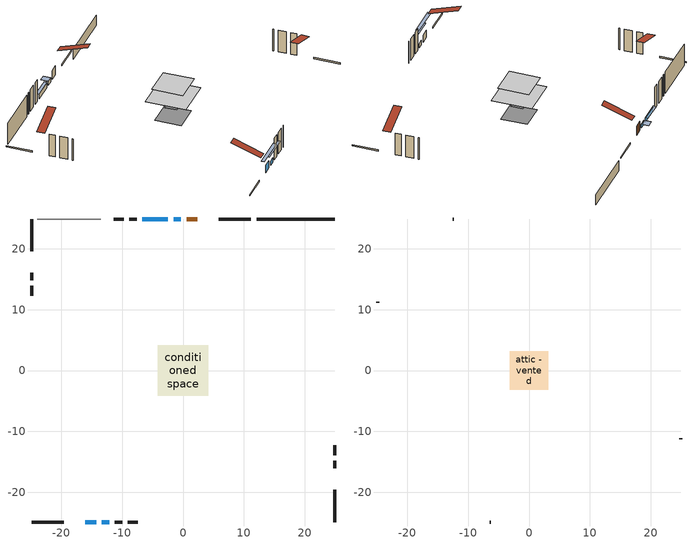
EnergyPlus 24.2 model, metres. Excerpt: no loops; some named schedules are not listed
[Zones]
conditioned space
 floor outside (Floor1 construction): -1.24,-1.24 -1.24,1.24 1.24,1.24 1.24,-1.24 z0.31
 floor adiabatic (AdiabaticFloorConstruction): -4.14,-4.14 -4.14,4.14 4.14,4.14 4.14,-4.14 z2.75
 floor foundation (Slab1 construction): -2.76,-2.76 -2.76,2.76 2.76,2.76 2.76,-2.76 z-1.98
 wall outside (RimJoist1 construction): 11.15,24.89 5.84,24.89 / -24.89,-24.89 -19.57,-24.89 / -24.89,24.89 -24.89,19.57 / 24.89,-24.89 24.89,-19.57 z0.31:0.61
 wall outside (AdiabaticWallConstruction 1): 2.35,24.89 0.59,24.89 z0.31:2.34
 wall outside (AdiabaticWallConstruction): -0.34,24.89 -1.54,24.89 z0.31:1.15; -16.08,-24.89 -14.27,-24.89 z0.31:1.94; -13.34,-24.89 -12.15,-24.89 / -2.47,24.89 -6.65,24.89 z0.31:1.28
 wall outside (Wall1 construction): -7.58,24.89 -8.82,24.89 / -11.22,-24.89 -9.98,-24.89 / -24.89,16.08 -24.89,14.84 / 24.89,-16.08 24.89,-14.84 z0.31:5.19
 wall outside (Wall2 construction): -9.75,24.89 -11.41,24.89 / -9.05,-24.89 -7.39,-24.89 / -24.89,13.91 -24.89,12.25 / 24.89,-13.91 24.89,-12.25 z0.31:5.19
 wall foundation (FoundationWall1 construction): 24.89,24.89 12.08,24.89 z-1.98:0.31
 wall adiabatic (Wall4 construction): -13.48,24.89 -23.96,24.89 z0.31:5.19
 window (WindowConstruction): -0.34,24.89 -1.54,24.89 z0.31:1.15
 window (WindowConstruction 1): -16.08,-24.89 -14.27,-24.89 z0.31:1.93
 window (WindowConstruction 2): -13.34,-24.89 -12.15,-24.89 z0.31:1.28
 window (WindowConstruction 3): -2.47,24.89 -6.65,24.89 z0.31:1.28
 door (Door): 2.34,24.89 0.59,24.89 z0.31:2.34
 ceiling adiabatic (AdiabaticFloorConstruction): 4.14,-4.14 4.14,4.14 -4.14,4.14 -4.14,-4.14 z2.75
attic - vented
 floor to conditioned space (Floor2 construction Reversed): -3.19,-3.19 -3.19,3.19 3.19,3.19 3.19,-3.19 z5.19
 wall outside (Wall3 construction): -12.34,24.89 -12.55,24.89 / -6.46,-24.89 -6.25,-24.89 / -24.89,11.32 -24.89,11.11 / 24.89,-11.32 24.89,-11.11 z0.31:5.19
 roof outside (Roof1 construction): 3.27,24.89,5.19 3.27,18.68,7.26 4.91,18.68,7.26 4.91,24.89,5.19; -17,-24.89,5.19 -17,-18.68,7.26 -18.64,-18.68,7.26 -18.64,-24.89,5.19; -24.89,17,5.19 -18.68,17,7.26 -18.68,18.64,7.26 -24.89,18.64,5.19; 24.89,-17,5.19 18.68,-17,7.26 18.68,-18.64,7.26 24.89,-18.64,5.19
shading: -1.64,24.89 -0.24,24.89 -0.24,26.41 -1.64,26.41 z1.25; -11.83,-24.89 -18.52,-24.89 -18.52,-25.5 -11.83,-25.5 z4.38; -9.71,-24.89 -15.78,-24.89 -15.78,-25.5 -9.71,-25.5 z3.72; -6.8,24.89 -2.32,24.89 -2.32,25.5 -6.8,25.5 z1.43
[Building]
Building 1: Terrain=Suburbs
[Site:Location]
Edmonton Intl AP_AB: Latitude {deg}=53.31; Longitude {deg}=-113.58; Time Zone {hr}=-7; Elevation {m}=723; Keep Site Location Information=Yes
[Site:GroundTemperature:Shallow]
-1.56185, -3.61833, -3.78302, -2.80711, 1.11059, 5.01004, 8.39065, 10.5322, 10.7141, 8.97234, 5.67794, 1.89811
[Site:WaterMainsTemperature]
Calculation Method=Schedule; Temperature Schedule=mains temperature schedule
[Material] Roughness=Rough; Thermal Absorptance=0.9
Name | Thickness {m} | Conductivity {W/m-K} | Density {kg/m3} | Specific Heat {J/kg-K} | Solar Absorptance | Visible Absorptance
asphalt or fiberglass shingles | 0.00635 | 0.162714 | 1121.4 | 1465.45 | 0.4 | 0.4
ceiling loosefill ins | 0.254 | 0.0480833 | 16.02 | 1046.75 | 0.7 | 0.7
ceiling stud and cavity | 0.1397 | 0.183226 | 65.682 | 1177.47 | 0.7 | 0.7
concrete 4.0 in. | 0.1016 | 1.803125 | 2242.8 | 837.4 | 0.7 | 0.7
concrete 8.0 in. | 0.2032 | 1.803125 | 2242.8 | 837.4 | 0.7 | 0.7
door material | 0.04445 | 0.053851 | 512.64 | 1214.23 | 0.7 | 0.7
exterior vertical ins | 0.00662097 | 0.029427 | 32.04 | 1214.23 | 0.7 | 0.7
floor covering | 0.0127 | 0.0433444 | 54.468 | 1339.84 | 0.6 | 0.6
floor rigid ins | 0.051816 | 0.029427 | 32.04 | 1214.23 | 0.7 | 0.7
floor rigid ins 1; wall rigid ins | 0.512978 | 0.029427 | 32.04 | 1214.23 | 0.7 | 0.7
floor stud and cavity | 0.1397 | 0.101689 | 92.3553 | 1139.71 | 0.7 | 0.7
floor stud and cavity 1 | 0.1397 | 1.75129 | 37.0049 | 1207.88 | 0.7 | 0.7
furniture material conditioned space 1 | 0.1524 | 0.115458 | 640.8 | 1214.23 | 0.6 | 0.6
gypsum board | 0.0127 | 0.160291 | 801 | 837.4 | 0.6 | 0.6
gypsum board 1 | 0.0127 | 0.160291 | 801 | 837.4 | 0.7 | 0.7
osb sheathing 0.5 in. | 0.0127 | 0.115458 | 512.64 | 1214.23 | 0.7 | 0.7
osb sheathing 0.5 in. 1 | 0.0127 | 0.115458 | 512.64 | 1214.23 | 0.4 | 0.4
osb sheathing 0.75 in. | 0.01905 | 0.115458 | 512.64 | 1214.23 | 0.7 | 0.7
osb sheathing 2.0 in. | 0.0508 | 0.115458 | 512.64 | 1214.23 | 0.7 | 0.7
rim joist stud and cavity | 0.0508 | 0.0285762 | 125.044 | 1163.47 | 0.6 | 0.6
wall stud and cavity | 0.1397 | 0.104256 | 139.0536 | 1170.24 | 0.7 | 0.7
wall stud and cavity 1 | 0.1397 | 0.103711 | 139.0536 | 1170.24 | 0.7 | 0.7
wall stud and cavity 2 | 0.0889 | 6.9971 | 50.32683 | 1063.81 | 0.6 | 0.6
wall stud and cavity 3 | 0.1397 | 0.0925181 | 139.0536 | 1170.24 | 0.7 | 0.7
wall stud and cavity 4 | 0.0889 | 0.380278 | 52.3479 | 1209.89 | 0.7 | 0.7
wall stud and cavity 5 | 0.0889 | 0.391764 | 83.0341 | 1211.67 | 0.7 | 0.7
wood siding | 0.0254 | 0.102417 | 544.68 | 1172.36 | 0.4 | 0.4
wood siding 1 | 0.00254 | 0.102417 | 544.68 | 1172.36 | 0.4 | 0.4
wood siding 2; wood siding 3; wood siding 4 | 0.0254 | 0.102417 | 544.68 | 1172.36 | 0.7 | 0.7
[WindowMaterial:SimpleGlazingSystem]
Name | U-Factor {W/m2-K} | Solar Heat Gain Coefficient
WindowMaterial | 2.77768 | 0.53
WindowMaterial 1 | 2.79244 | 0.62
WindowMaterial 2 | 2.77995 | 0.54
WindowMaterial 3 | 2.78222 | 0.56
[Construction]
AdiabaticFloorConstruction: floor stud and cavity 1, floor rigid ins 1, osb sheathing 0.75 in., floor covering
AdiabaticWallConstruction: wood siding 3, wall rigid ins, wall stud and cavity 4, gypsum board
AdiabaticWallConstruction 1: wood siding 4, wall rigid ins, wall stud and cavity 4, gypsum board
Door: door material
Floor1 construction: floor stud and cavity, floor rigid ins, osb sheathing 0.75 in., floor covering
Floor2 construction Reversed: gypsum board, ceiling stud and cavity, ceiling loosefill ins
FoundationWall1 construction: concrete 8.0 in., gypsum board 1
furniture construction conditioned space 1: furniture material conditioned space 1
PartitionWallConstruction: gypsum board, wall stud and cavity 5, gypsum board
RimJoist1 construction: wood siding 2, osb sheathing 2.0 in., rim joist stud and cavity
Roof1 construction: asphalt or fiberglass shingles
Slab1 construction: concrete 4.0 in.
Wall1 construction: wood siding, osb sheathing 0.5 in., wall stud and cavity, gypsum board
Wall2 construction: wood siding, osb sheathing 0.5 in., wall stud and cavity 1, gypsum board
Wall3 construction: wood siding 1, wall stud and cavity 2
Wall4 construction: osb sheathing 0.5 in. 1, wall stud and cavity 3, gypsum board
WindowConstruction: WindowMaterial
WindowConstruction 1: WindowMaterial 1
WindowConstruction 2: WindowMaterial 2
WindowConstruction 3: WindowMaterial 3
[Zone] Multiplier=1; Part of Total Floor Area=Yes
Name | Volume {m3}
attic - vented | 13.6345
conditioned space | 270.8
[Space]
Name | Zone | Volume {m3}
attic - vented 1 | attic - vented | 13.6345
conditioned space 1 | conditioned space | 270.8
[ZoneInfiltration:EffectiveLeakageArea]
infil attic - vented 1: Zone or Space=attic - vented 1; Schedule=Always On Discrete; Effective Air Leakage Area {cm2}=1412.17; Stack Coefficient=0.000482979; Wind Coefficient=1.48486e-05
[ZoneMixing]
whole house fan mix: Zone or Space=attic - vented; Schedule=Always On Continuous; Design Flow Rate Calculation Method=Flow/Zone; Design Flow Rate {m3/s}=0; Source Zone or Space=conditioned space
[SurfaceProperty:ExposedFoundationPerimeter]
Slab1: Exposed Perimeter Calculation Method=TotalExposedPerimeter; Total Exposed Perimeter {m}=12.802
[InternalMass] Zone or ZoneList=conditioned space; Space or SpaceList=conditioned space 1
Name | Construction | Surface Area {m2}
furniture mass conditioned space 1 | furniture construction conditioned space 1 | 42
partition wall mass | PartitionWallConstruction | 105
[Lights]
interior lighting: Zone or ZoneList or Space or SpaceList=conditioned space 1; Schedule=interior lighting schedule; Design Level Calculation Method=LightingLevel; Lighting Level {W}=343.2; Return Air Fraction=0; Fraction Radiant=0.6; Fraction Visible=0.2; Fraction Replaceable=1
[People]
occupants: Zone or ZoneList or Space or SpaceList=conditioned space 1; Number of People Schedule=occupants schedule; Number of People Calculation Method=People; Number of People=3; Fraction Radiant=0.314171; Sensible Heat Fraction=0.56303; Activity Level Schedule=occupants activity schedule; Carbon Dioxide Generation Rate {m3/s-W}=0; Enable ASHRAE 55 Comfort Warnings=No; Mean Radiant Temperature Calculation Type=EnclosureAveraged
[ElectricEquipment] Zone or ZoneList or Space or SpaceList=conditioned space 1; Design Level Calculation Method=EquipmentLevel
Name | Schedule | Design Level {W} | Fraction Latent | Fraction Radiant | Fraction Lost
clothes dryer | clothes dryer schedule | 140.772 | 0.015 | 0.081 | 0.85
clothes washer | clothes washer schedule | 32.1985 | 0.03 | 0.162 | 0.7
cooking range | cooking range schedule | 208.969 | 0.08 | 0.432 | 0.2
dishwasher | dishwasher schedule | 66.8632 | 0.3 | 0.18 | 0.4
fridge | fridge schedule | 72.9452 | 0 | 0.6 | 0
mech vent house fan | mech vent house fan schedule | 0 | 0 | 0 | 1
mech vent house fan cfis | mech vent house fan cfis schedule | 0 | 0 | 0 | 0
misc plug loads | misc plug loads schedule | 494.7 | 0.045 | 0.513 | 0.1
whole house fan | Always On Discrete | 0 | 0 | 0 | 1
[OtherEquipment] Zone or ZoneList or Space or SpaceList=conditioned space 1; Design Level Calculation Method=EquipmentLevel
Name | Fuel Type | Schedule | Design Level {W} | Fraction Latent | Fraction Radiant | Fraction Lost
clothes dryer 1 | Electricity | clothes dryer schedule | 0 | 0.015 | 0.081 | 0.85
cooking range 1 | Electricity | cooking range schedule | 0 | 0.08 | 0.432 | 0.2
general water use latent | None | general water use schedule | 59.3978 | 1 | 0 | 0
general water use sensible | None | general water use schedule | -58.539 | 0 | 0.6 | 0
mech vent house fan latent load | None | Always On Discrete | 0 | 1 | 0 | 0
mech vent house fan sensible load | None | Always On Discrete | 0 | 0 | 0 | 0
water heater energy adjustment1 | NaturalGas | Always On Discrete | 0.01 | 0 | 0 | 1
[ZoneInfiltration:DesignFlowRate] Zone or ZoneList or Space or SpaceList=conditioned space 1; Schedule=Always On Discrete; Design Flow Rate Calculation Method=Flow/Zone; Design Flow Rate {m3/s}=0
infil flow; natural vent flow; whole house fan flow
[AvailabilityManager:Scheduled]
furnace airloop Availability Manager: Schedule=Always On Discrete
[Foundation:Kiva]
Foundation Kiva 1: Initial Indoor Air Temperature {C}=18; Wall Height Above Grade {m}=0.309982; Wall Depth Below Slab {m}=0.2032; Custom Block Material Name 1=exterior vertical ins; Custom Block Depth 1 {m}=2.28999; Custom Block X Position 1 {m}=0.2159; Custom Block Z Position 1 {m}=0
[Foundation:Kiva:Settings]
Soil Conductivity {W/m-K}=0.849921; Soil Density {kg/m3}=1842.3; Soil Specific Heat {J/kg-K}=418.7; Ground Solar Absorptivity=0.9; Ground Thermal Absorptivity=0.9; Ground Surface Roughness {m}=0.03; Far-Field Width {m}=40; Deep-Ground Boundary Condition=ZeroFlux; Deep-Ground Depth {m}=40; Minimum Cell Dimension {m}=0.2; Maximum Cell Growth Coefficient=3; Simulation Timestep=Timestep
[Exterior:Lights]
exterior lighting: Schedule=exterior lighting schedule; Design Level {W}=75.6
[EnergyManagementSystem:GlobalVariable]
furnace_airloop_Fan_RTF
infil_program_Qfan
infil_program_Qinf
natural_vent_program_Qnv
natural_vent_program_Qwhf
[EnergyManagementSystem:Sensor]
Name | Output:Variable or Output:Meter Index Key | Output:Variable or Output:Meter
airflow_gain | infil flow | Infiltration Sensible Heat Gain Energy
airflow_gain_1 | natural vent flow | Infiltration Sensible Heat Gain Energy
airflow_gain_2 | whole house fan flow | Infiltration Sensible Heat Gain Energy
airflow_loss | infil flow | Infiltration Sensible Heat Loss Energy
airflow_loss_1 | natural vent flow | Infiltration Sensible Heat Loss Energy
airflow_loss_2 | whole house fan flow | Infiltration Sensible Heat Loss Energy
clg_load_cond |  | Cooling:EnergyTransfer:Zone:CONDITIONED SPACE
clg_sp_s; clg_sp_s_1 | cooling setpoint | Schedule Value
clothes_dryer_exhaust_0_sch_s | clothes dryer exhaust 0 schedule | Schedule Value
cool_season | cooling season schedule | Schedule Value
htg_load_cond |  | Heating:EnergyTransfer:Zone:CONDITIONED SPACE
htg_sp_s; htg_sp_s_1 | heating setpoint | Schedule Value
ig_ee_conv | clothes dryer | Electric Equipment Convective Heating Energy
ig_ee_conv_2 | cooking range | Electric Equipment Convective Heating Energy
ig_ee_conv_4 | fridge | Electric Equipment Convective Heating Energy
ig_ee_conv_5 | misc plug loads | Electric Equipment Convective Heating Energy
ig_ee_conv_6 | whole house fan | Electric Equipment Convective Heating Energy
ig_ee_rad | clothes dryer | Electric Equipment Radiant Heating Energy
ig_ee_rad_2 | cooking range | Electric Equipment Radiant Heating Energy
ig_ee_rad_4 | fridge | Electric Equipment Radiant Heating Energy
ig_ee_rad_5 | misc plug loads | Electric Equipment Radiant Heating Energy
ig_ee_rad_6 | whole house fan | Electric Equipment Radiant Heating Energy
ig_lgt_conv | interior lighting | Lights Convective Heating Energy
ig_lgt_rad | interior lighting | Lights Radiant Heating Energy
ig_lgt_vis | interior lighting | Lights Visible Radiation Heating Energy
ig_oe_conv | clothes dryer 1 | Other Equipment Convective Heating Energy
ig_oe_conv_1 | cooking range 1 | Other Equipment Convective Heating Energy
ig_oe_conv_2 | general water use latent | Other Equipment Convective Heating Energy
ig_oe_conv_3 | general water use sensible | Other Equipment Convective Heating Energy
ig_oe_conv_4 | water heater energy adjustment1 | Other Equipment Convective Heating Energy
ig_oe_rad | clothes dryer 1 | Other Equipment Radiant Heating Energy
ig_oe_rad_1 | cooking range 1 | Other Equipment Radiant Heating Energy
ig_oe_rad_2 | general water use latent | Other Equipment Radiant Heating Energy
ig_oe_rad_3 | general water use sensible | Other Equipment Radiant Heating Energy
ig_oe_rad_4 | water heater energy adjustment1 | Other Equipment Radiant Heating Energy
ig_ppl_conv | occupants | People Convective Heating Energy
ig_ppl_rad | occupants | People Radiant Heating Energy
im_conv | furniture mass conditioned space 1 | Surface Inside Face Convection Heat Gain Energy
im_conv_1 | partition wall mass | Surface Inside Face Convection Heat Gain Energy
im_ig | furniture mass conditioned space 1 | Surface Inside Face Internal Gains Radiation Heat Gain Energy
im_ig_1 | partition wall mass | Surface Inside Face Internal Gains Radiation Heat Gain Energy
im_lgt | furniture mass conditioned space 1 | Surface Inside Face Lights Radiation Heat Gain Energy
im_lgt_1 | partition wall mass | Surface Inside Face Lights Radiation Heat Gain Energy
im_sol | furniture mass conditioned space 1 | Surface Inside Face Solar Radiation Heat Gain Energy
im_sol_1 | partition wall mass | Surface Inside Face Solar Radiation Heat Gain Energy
im_surf | furniture mass conditioned space 1 | Surface Inside Face Net Surface Thermal Radiation Heat Gain Energy
im_surf_1 | partition wall mass | Surface Inside Face Net Surface Thermal Radiation Heat Gain Energy
mv_conv | mech vent house fan | Electric Equipment Convective Heating Energy
mv_conv_1 | mech vent house fan cfis | Electric Equipment Convective Heating Energy
mv_conv_2 | mech vent house fan latent load | Other Equipment Convective Heating Energy
mv_conv_3 | mech vent house fan sensible load | Other Equipment Convective Heating Energy
mv_rad | mech vent house fan | Electric Equipment Radiant Heating Energy
mv_rad_1 | mech vent house fan cfis | Electric Equipment Radiant Heating Energy
mv_rad_2 | mech vent house fan latent load | Other Equipment Radiant Heating Energy
mv_rad_3 | mech vent house fan sensible load | Other Equipment Radiant Heating Energy
natural_vent_s | natural vent schedule | Schedule Value
out_pb_s |  | Site Outdoor Air Barometric Pressure
out_wt_s |  | Site Outdoor Air Humidity Ratio
site_vw_s |  | Site Wind Speed
ss_back_out | Window1 | Surface Window Shortwave from Zone Back Out Window Heat Transfer Rate
ss_back_out_1 | Window2 | Surface Window Shortwave from Zone Back Out Window Heat Transfer Rate
ss_back_out_2 | Window3 | Surface Window Shortwave from Zone Back Out Window Heat Transfer Rate
ss_back_out_3 | Window4 | Surface Window Shortwave from Zone Back Out Window Heat Transfer Rate
ss_conv | Door1 | Surface Inside Face Convection Heat Gain Energy
ss_conv_1 | Window1 | Surface Inside Face Convection Heat Gain Energy
ss_conv_2 | Window2 | Surface Inside Face Convection Heat Gain Energy
ss_conv_3 | Window3 | Surface Inside Face Convection Heat Gain Energy
ss_conv_4 | Window4 | Surface Inside Face Convection Heat Gain Energy
ss_ig | Door1 | Surface Inside Face Internal Gains Radiation Heat Gain Energy
ss_ig_1 | Window1 | Surface Inside Face Internal Gains Radiation Heat Gain Energy
ss_ig_2 | Window2 | Surface Inside Face Internal Gains Radiation Heat Gain Energy
ss_ig_3 | Window3 | Surface Inside Face Internal Gains Radiation Heat Gain Energy
ss_ig_4 | Window4 | Surface Inside Face Internal Gains Radiation Heat Gain Energy
ss_lgt | Door1 | Surface Inside Face Lights Radiation Heat Gain Energy
ss_sol | Door1 | Surface Inside Face Solar Radiation Heat Gain Energy
ss_surf | Door1 | Surface Inside Face Net Surface Thermal Radiation Heat Gain Energy
ss_surf_1 | Window1 | Surface Inside Face Net Surface Thermal Radiation Heat Gain Energy
ss_surf_2 | Window2 | Surface Inside Face Net Surface Thermal Radiation Heat Gain Energy
ss_surf_3 | Window3 | Surface Inside Face Net Surface Thermal Radiation Heat Gain Energy
ss_surf_4 | Window4 | Surface Inside Face Net Surface Thermal Radiation Heat Gain Energy
ss_trans_in | Window1 | Surface Window Transmitted Solar Radiation Rate
ss_trans_in_1 | Window2 | Surface Window Transmitted Solar Radiation Rate
ss_trans_in_2 | Window3 | Surface Window Transmitted Solar Radiation Rate
ss_trans_in_3 | Window4 | Surface Window Transmitted Solar Radiation Rate
ss_trans_out | Window1 | Surface Inside Face Initial Transmitted Diffuse Transmitted Out Window Solar Radiation Rate
ss_trans_out_1 | Window2 | Surface Inside Face Initial Transmitted Diffuse Transmitted Out Window Solar Radiation Rate
ss_trans_out_2 | Window3 | Surface Inside Face Initial Transmitted Diffuse Transmitted Out Window Solar Radiation Rate
ss_trans_out_3 | Window4 | Surface Inside Face Initial Transmitted Diffuse Transmitted Out Window Solar Radiation Rate
s_conv | Floor1 | Surface Inside Face Convection Heat Gain Energy
s_conv_1 | Floor2 | Surface Inside Face Convection Heat Gain Energy
s_conv_10 | Wall1:0 | Surface Inside Face Convection Heat Gain Energy
s_conv_11 | Wall1:180 | Surface Inside Face Convection Heat Gain Energy
s_conv_12 | Wall1:270 | Surface Inside Face Convection Heat Gain Energy
s_conv_13 | Wall1:90 | Surface Inside Face Convection Heat Gain Energy
s_conv_14 | Wall2:0 | Surface Inside Face Convection Heat Gain Energy
s_conv_15 | Wall2:180 | Surface Inside Face Convection Heat Gain Energy
s_conv_16 | Wall2:270 | Surface Inside Face Convection Heat Gain Energy
s_conv_17 | Wall2:90 | Surface Inside Face Convection Heat Gain Energy
s_conv_18 | Wall4 | Surface Inside Face Convection Heat Gain Energy
s_conv_2 | FoundationWall1 | Surface Inside Face Convection Heat Gain Energy
s_conv_3 | inferred conditioned ceiling | Surface Inside Face Convection Heat Gain Energy
s_conv_4 | inferred conditioned floor | Surface Inside Face Convection Heat Gain Energy
s_conv_5 | RimJoist1:0 | Surface Inside Face Convection Heat Gain Energy
s_conv_6 | RimJoist1:180 | Surface Inside Face Convection Heat Gain Energy
s_conv_7 | RimJoist1:270 | Surface Inside Face Convection Heat Gain Energy
s_conv_8 | RimJoist1:90 | Surface Inside Face Convection Heat Gain Energy
s_conv_9 | Slab1 | Surface Inside Face Convection Heat Gain Energy
s_ig | Floor1 | Surface Inside Face Internal Gains Radiation Heat Gain Energy
s_ig_1 | Floor2 | Surface Inside Face Internal Gains Radiation Heat Gain Energy
s_ig_10 | Wall1:0 | Surface Inside Face Internal Gains Radiation Heat Gain Energy
s_ig_11 | Wall1:180 | Surface Inside Face Internal Gains Radiation Heat Gain Energy
s_ig_12 | Wall1:270 | Surface Inside Face Internal Gains Radiation Heat Gain Energy
s_ig_13 | Wall1:90 | Surface Inside Face Internal Gains Radiation Heat Gain Energy
s_ig_14 | Wall2:0 | Surface Inside Face Internal Gains Radiation Heat Gain Energy
s_ig_15 | Wall2:180 | Surface Inside Face Internal Gains Radiation Heat Gain Energy
s_ig_16 | Wall2:270 | Surface Inside Face Internal Gains Radiation Heat Gain Energy
s_ig_17 | Wall2:90 | Surface Inside Face Internal Gains Radiation Heat Gain Energy
s_ig_18 | Wall4 | Surface Inside Face Internal Gains Radiation Heat Gain Energy
s_ig_2 | FoundationWall1 | Surface Inside Face Internal Gains Radiation Heat Gain Energy
s_ig_3 | inferred conditioned ceiling | Surface Inside Face Internal Gains Radiation Heat Gain Energy
s_ig_4 | inferred conditioned floor | Surface Inside Face Internal Gains Radiation Heat Gain Energy
s_ig_5 | RimJoist1:0 | Surface Inside Face Internal Gains Radiation Heat Gain Energy
s_ig_6 | RimJoist1:180 | Surface Inside Face Internal Gains Radiation Heat Gain Energy
s_ig_7 | RimJoist1:270 | Surface Inside Face Internal Gains Radiation Heat Gain Energy
s_ig_8 | RimJoist1:90 | Surface Inside Face Internal Gains Radiation Heat Gain Energy
s_ig_9 | Slab1 | Surface Inside Face Internal Gains Radiation Heat Gain Energy
s_lgt | Floor1 | Surface Inside Face Lights Radiation Heat Gain Energy
s_lgt_1 | Floor2 | Surface Inside Face Lights Radiation Heat Gain Energy
s_lgt_10 | Wall1:0 | Surface Inside Face Lights Radiation Heat Gain Energy
s_lgt_11 | Wall1:180 | Surface Inside Face Lights Radiation Heat Gain Energy
s_lgt_12 | Wall1:270 | Surface Inside Face Lights Radiation Heat Gain Energy
s_lgt_13 | Wall1:90 | Surface Inside Face Lights Radiation Heat Gain Energy
s_lgt_14 | Wall2:0 | Surface Inside Face Lights Radiation Heat Gain Energy
s_lgt_15 | Wall2:180 | Surface Inside Face Lights Radiation Heat Gain Energy
s_lgt_16 | Wall2:270 | Surface Inside Face Lights Radiation Heat Gain Energy
s_lgt_17 | Wall2:90 | Surface Inside Face Lights Radiation Heat Gain Energy
s_lgt_18 | Wall4 | Surface Inside Face Lights Radiation Heat Gain Energy
s_lgt_2 | FoundationWall1 | Surface Inside Face Lights Radiation Heat Gain Energy
s_lgt_3 | inferred conditioned ceiling | Surface Inside Face Lights Radiation Heat Gain Energy
s_lgt_4 | inferred conditioned floor | Surface Inside Face Lights Radiation Heat Gain Energy
s_lgt_5 | RimJoist1:0 | Surface Inside Face Lights Radiation Heat Gain Energy
s_lgt_6 | RimJoist1:180 | Surface Inside Face Lights Radiation Heat Gain Energy
s_lgt_7 | RimJoist1:270 | Surface Inside Face Lights Radiation Heat Gain Energy
s_lgt_8 | RimJoist1:90 | Surface Inside Face Lights Radiation Heat Gain Energy
s_lgt_9 | Slab1 | Surface Inside Face Lights Radiation Heat Gain Energy
s_sol | Floor1 | Surface Inside Face Solar Radiation Heat Gain Energy
s_sol_1 | Floor2 | Surface Inside Face Solar Radiation Heat Gain Energy
s_sol_10 | Wall1:0 | Surface Inside Face Solar Radiation Heat Gain Energy
s_sol_11 | Wall1:180 | Surface Inside Face Solar Radiation Heat Gain Energy
s_sol_12 | Wall1:270 | Surface Inside Face Solar Radiation Heat Gain Energy
s_sol_13 | Wall1:90 | Surface Inside Face Solar Radiation Heat Gain Energy
s_sol_14 | Wall2:0 | Surface Inside Face Solar Radiation Heat Gain Energy
s_sol_15 | Wall2:180 | Surface Inside Face Solar Radiation Heat Gain Energy
s_sol_16 | Wall2:270 | Surface Inside Face Solar Radiation Heat Gain Energy
s_sol_17 | Wall2:90 | Surface Inside Face Solar Radiation Heat Gain Energy
s_sol_18 | Wall4 | Surface Inside Face Solar Radiation Heat Gain Energy
s_sol_2 | FoundationWall1 | Surface Inside Face Solar Radiation Heat Gain Energy
s_sol_3 | inferred conditioned ceiling | Surface Inside Face Solar Radiation Heat Gain Energy
s_sol_4 | inferred conditioned floor | Surface Inside Face Solar Radiation Heat Gain Energy
s_sol_5 | RimJoist1:0 | Surface Inside Face Solar Radiation Heat Gain Energy
s_sol_6 | RimJoist1:180 | Surface Inside Face Solar Radiation Heat Gain Energy
s_sol_7 | RimJoist1:270 | Surface Inside Face Solar Radiation Heat Gain Energy
s_sol_8 | RimJoist1:90 | Surface Inside Face Solar Radiation Heat Gain Energy
s_sol_9 | Slab1 | Surface Inside Face Solar Radiation Heat Gain Energy
s_surf | Floor1 | Surface Inside Face Net Surface Thermal Radiation Heat Gain Energy
s_surf_1 | Floor2 | Surface Inside Face Net Surface Thermal Radiation Heat Gain Energy
s_surf_10 | Wall1:0 | Surface Inside Face Net Surface Thermal Radiation Heat Gain Energy
s_surf_11 | Wall1:180 | Surface Inside Face Net Surface Thermal Radiation Heat Gain Energy
s_surf_12 | Wall1:270 | Surface Inside Face Net Surface Thermal Radiation Heat Gain Energy
s_surf_13 | Wall1:90 | Surface Inside Face Net Surface Thermal Radiation Heat Gain Energy
s_surf_14 | Wall2:0 | Surface Inside Face Net Surface Thermal Radiation Heat Gain Energy
s_surf_15 | Wall2:180 | Surface Inside Face Net Surface Thermal Radiation Heat Gain Energy
s_surf_16 | Wall2:270 | Surface Inside Face Net Surface Thermal Radiation Heat Gain Energy
s_surf_17 | Wall2:90 | Surface Inside Face Net Surface Thermal Radiation Heat Gain Energy
s_surf_18 | Wall4 | Surface Inside Face Net Surface Thermal Radiation Heat Gain Energy
s_surf_2 | FoundationWall1 | Surface Inside Face Net Surface Thermal Radiation Heat Gain Energy
s_surf_3 | inferred conditioned ceiling | Surface Inside Face Net Surface Thermal Radiation Heat Gain Energy
s_surf_4 | inferred conditioned floor | Surface Inside Face Net Surface Thermal Radiation Heat Gain Energy
